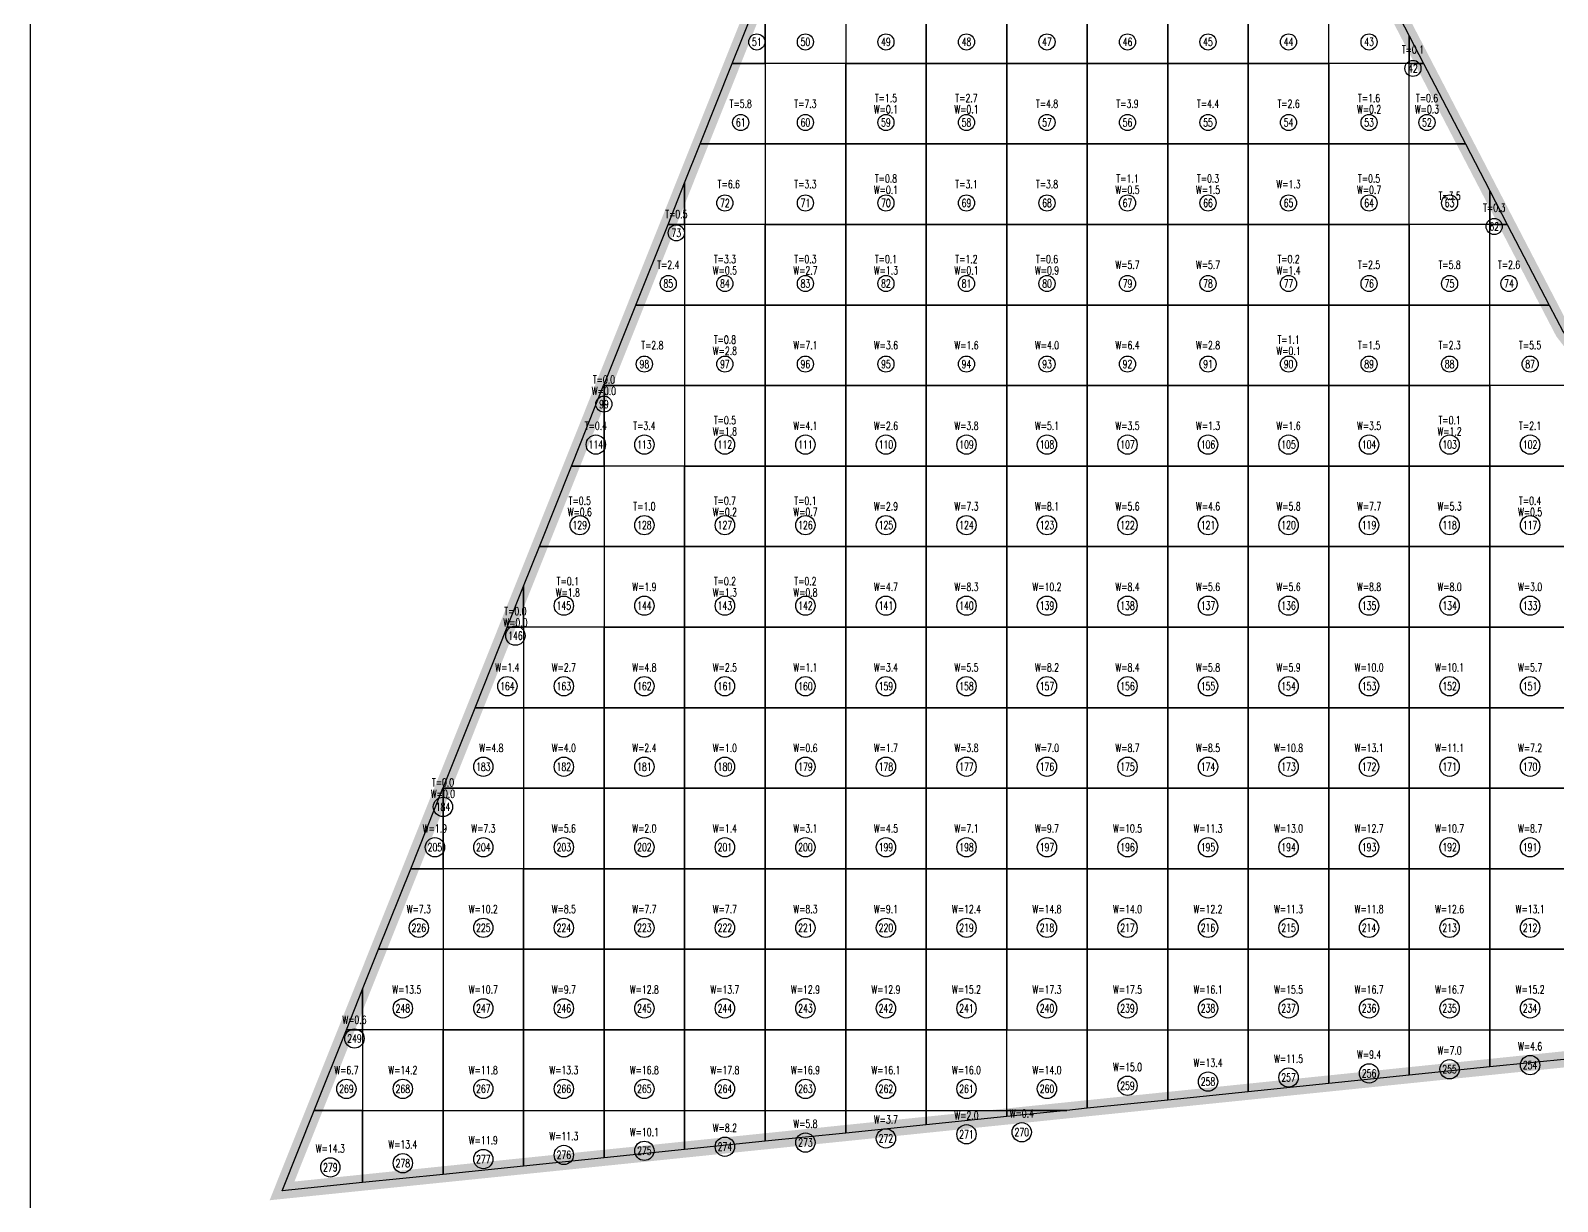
# Model space of a CAD drawing. Extents: x 4283 to 40403, y 1134 to 1764.
# Drawn here: x 11642 to 11728.2, y 1574.2 to 1640.2 of the extents above; entities that cross this region are included whole.
import ezdxf
from ezdxf.enums import TextEntityAlignment as Align

# ---------------------------------------------------------------- set-up
doc = ezdxf.new("R2010")
doc.units = 0
for name, color, linetype in [('tdz_13-1方格网', 2, 'Continuous'), ('tdz_13-1方格网计算', 7, 'Continuous'), ('tdz_土方计算图', 7, 'Continuous'), ('tdz_格田', 6, 'Continuous')]:
    doc.layers.add(name, color=color, linetype=linetype)
doc.styles.add('GLandNum', font='txt_____.ttf', dxfattribs={"width": 0.7, "height": 0.5})

msp = doc.modelspace()

# ---------------------------------------------------------------- linework, layer by layer
at = {"layer": 'tdz_13-1方格网', "linetype": 'Continuous'}
for points in [[(11683.422, 1642.938, 3092.707), (11683.459, 1642.938, 3092.706), (11683.459, 1638.393, 3092.965), (11681.606, 1638.393, 3093.001)], [(11683.459, 1638.393, 3092.965), (11683.459, 1642.938, 3092.706), (11688.005, 1642.938, 3092.725), (11688.005, 1638.393, 3093.01)], [(11688.005, 1642.938, 3092.725), (11688.005, 1638.393, 3093.01), (11692.55, 1638.393, 3093.072), (11692.55, 1642.938, 3092.7)], [(11692.55, 1642.938, 3092.7), (11692.55, 1638.393, 3093.072), (11697.096, 1638.393, 3092.75), (11697.096, 1642.938, 3092.642)], [(11697.096, 1642.938, 3092.642), (11697.096, 1638.393, 3092.75), (11701.641, 1638.393, 3092.625), (11701.641, 1642.938, 3092.485)], [(11701.641, 1642.938, 3092.485), (11701.641, 1638.393, 3092.625), (11706.186, 1638.393, 3092.26), (11706.186, 1642.938, 3092.073)], [(11706.186, 1642.938, 3092.073), (11706.186, 1638.393, 3092.26), (11710.732, 1638.393, 3092.075), (11710.732, 1642.938, 3091.683)], [(11710.732, 1642.938, 3091.683), (11710.732, 1638.393, 3092.075), (11715.277, 1638.393, 3091.946), (11715.277, 1642.938, 3091.819)], [(11719.823, 1639.951, 3091.827), (11719.823, 1638.393, 3091.826), (11715.277, 1638.393, 3091.946), (11715.277, 1642.938, 3091.819), (11718.272, 1642.938, 3091.826)], [(11720.632, 1638.393, 3091.828), (11719.823, 1638.393, 3091.826), (11719.823, 1639.951, 3091.827)], [(11681.606, 1638.393, 3093.001), (11683.459, 1638.393, 3092.965), (11683.459, 1633.847, 3093.223), (11679.79, 1633.847, 3093.295)], [(11683.459, 1638.393, 3092.965), (11683.459, 1633.847, 3093.223), (11688.005, 1633.847, 3093.301), (11688.005, 1638.393, 3093.01)], [(11688.005, 1638.393, 3093.01), (11688.005, 1633.847, 3093.301), (11692.55, 1633.847, 3093.248), (11692.55, 1638.393, 3093.072)], [(11692.55, 1638.393, 3093.072), (11692.55, 1633.847, 3093.248), (11697.096, 1633.847, 3092.655), (11697.096, 1638.393, 3092.75)], [(11697.096, 1638.393, 3092.75), (11697.096, 1633.847, 3092.655), (11701.641, 1633.847, 3092.665), (11701.641, 1638.393, 3092.625)], [(11701.641, 1638.393, 3092.625), (11701.641, 1633.847, 3092.665), (11706.186, 1633.847, 3092.55), (11706.186, 1638.393, 3092.26)], [(11706.186, 1638.393, 3092.26), (11706.186, 1633.847, 3092.55), (11710.732, 1633.847, 3092.425), (11710.732, 1638.393, 3092.075)], [(11710.732, 1638.393, 3092.075), (11710.732, 1633.847, 3092.425), (11715.277, 1633.847, 3092.311), (11715.277, 1638.393, 3091.946)], [(11715.277, 1638.393, 3091.946), (11715.277, 1633.847, 3092.311), (11719.823, 1633.847, 3092.21), (11719.823, 1638.393, 3091.826)], [(11719.823, 1638.393, 3091.826), (11720.632, 1638.393, 3091.828), (11722.993, 1633.847, 3091.829), (11719.823, 1633.847, 3092.21)], [(11679.79, 1633.847, 3093.295), (11683.459, 1633.847, 3093.223), (11683.459, 1629.302, 3093.505), (11678.914, 1629.302, 3093.569), (11678.914, 1631.653, 3093.436)], [(11683.459, 1633.847, 3093.223), (11683.459, 1629.302, 3093.505), (11688.005, 1629.302, 3093.564), (11688.005, 1633.847, 3093.301)], [(11688.005, 1633.847, 3093.301), (11688.005, 1629.302, 3093.564), (11692.55, 1629.302, 3093.297), (11692.55, 1633.847, 3093.248)], [(11692.55, 1633.847, 3093.248), (11692.55, 1629.302, 3093.297), (11697.096, 1629.302, 3093.001), (11697.096, 1633.847, 3092.655)], [(11697.096, 1633.847, 3092.655), (11697.096, 1629.302, 3093.001), (11701.641, 1629.302, 3093.027), (11701.641, 1633.847, 3092.665)], [(11701.641, 1633.847, 3092.665), (11701.641, 1629.302, 3093.027), (11706.186, 1629.302, 3092.957), (11706.186, 1633.847, 3092.55)], [(11706.186, 1633.847, 3092.55), (11706.186, 1629.302, 3092.957), (11710.732, 1629.302, 3092.795), (11710.732, 1633.847, 3092.425)], [(11710.732, 1633.847, 3092.425), (11710.732, 1629.302, 3092.795), (11715.277, 1629.302, 3092.505), (11715.277, 1633.847, 3092.311)], [(11715.277, 1633.847, 3092.311), (11715.277, 1629.302, 3092.505), (11719.823, 1629.302, 3092.044), (11719.823, 1633.847, 3092.21)], [(11724.368, 1631.198, 3091.83), (11724.368, 1629.302, 3091.828), (11719.823, 1629.302, 3092.044), (11719.823, 1633.847, 3092.21), (11722.993, 1633.847, 3091.829)], [(11678.914, 1631.653, 3093.436), (11678.914, 1629.302, 3093.569), (11677.975, 1629.302, 3093.588)], [(11725.353, 1629.302, 3091.83), (11724.368, 1629.302, 3091.828), (11724.368, 1631.198, 3091.83)], [(11677.975, 1629.302, 3093.588), (11678.914, 1629.302, 3093.569), (11678.914, 1624.756, 3093.827), (11676.159, 1624.756, 3093.882)], [(11678.914, 1629.302, 3093.569), (11678.914, 1624.756, 3093.827), (11683.459, 1624.756, 3094.183), (11683.459, 1629.302, 3093.505)], [(11683.459, 1629.302, 3093.505), (11683.459, 1624.756, 3094.183), (11688.005, 1624.756, 3093.917), (11688.005, 1629.302, 3093.564)], [(11688.005, 1629.302, 3093.564), (11688.005, 1624.756, 3093.917), (11692.55, 1624.756, 3093.53), (11692.55, 1629.302, 3093.297)], [(11692.55, 1629.302, 3093.297), (11692.55, 1624.756, 3093.53), (11697.096, 1624.756, 3093.327), (11697.096, 1629.302, 3093.001)], [(11697.096, 1629.302, 3093.001), (11697.096, 1624.756, 3093.327), (11701.641, 1624.756, 3093.357), (11701.641, 1629.302, 3093.027)], [(11701.641, 1629.302, 3093.027), (11701.641, 1624.756, 3093.357), (11706.186, 1624.756, 3093.379), (11706.186, 1629.302, 3092.957)], [(11706.186, 1629.302, 3092.957), (11706.186, 1624.756, 3093.379), (11710.732, 1624.756, 3092.865), (11710.732, 1629.302, 3092.795)], [(11710.732, 1629.302, 3092.795), (11710.732, 1624.756, 3092.865), (11715.277, 1624.756, 3092.485), (11715.277, 1629.302, 3092.505)], [(11715.277, 1629.302, 3092.505), (11715.277, 1624.756, 3092.485), (11719.823, 1624.756, 3092.277), (11719.823, 1629.302, 3092.044)], [(11719.823, 1629.302, 3092.044), (11719.823, 1624.756, 3092.277), (11724.368, 1624.756, 3091.999), (11724.368, 1629.302, 3091.828)], [(11724.368, 1629.302, 3091.828), (11725.353, 1629.302, 3091.83), (11727.713, 1624.756, 3091.832), (11724.368, 1624.756, 3091.999)], [(11676.159, 1624.756, 3093.882), (11678.914, 1624.756, 3093.827), (11678.914, 1620.211, 3094.085), (11674.368, 1620.211, 3094.175), (11674.368, 1620.273, 3094.172)], [(11678.914, 1624.756, 3093.827), (11678.914, 1620.211, 3094.085), (11683.459, 1620.211, 3094.306), (11683.459, 1624.756, 3094.183)], [(11683.459, 1624.756, 3094.183), (11683.459, 1620.211, 3094.306), (11688.005, 1620.211, 3094.015), (11688.005, 1624.756, 3093.917)], [(11688.005, 1624.756, 3093.917), (11688.005, 1620.211, 3094.015), (11692.55, 1620.211, 3093.725), (11692.55, 1624.756, 3093.53)], [(11692.55, 1624.756, 3093.53), (11692.55, 1620.211, 3093.725), (11697.096, 1620.211, 3093.593), (11697.096, 1624.756, 3093.327)], [(11697.096, 1624.756, 3093.327), (11697.096, 1620.211, 3093.593), (11701.641, 1620.211, 3093.53), (11701.641, 1624.756, 3093.357)], [(11701.641, 1624.756, 3093.357), (11701.641, 1620.211, 3093.53), (11706.186, 1620.211, 3093.157), (11706.186, 1624.756, 3093.379)], [(11706.186, 1624.756, 3093.379), (11706.186, 1620.211, 3093.157), (11710.732, 1620.211, 3092.883), (11710.732, 1624.756, 3092.865)], [(11710.732, 1624.756, 3092.865), (11710.732, 1620.211, 3092.883), (11715.277, 1620.211, 3092.755), (11715.277, 1624.756, 3092.485)], [(11715.277, 1624.756, 3092.485), (11715.277, 1620.211, 3092.755), (11719.823, 1620.211, 3092.599), (11719.823, 1624.756, 3092.277)], [(11719.823, 1624.756, 3092.277), (11719.823, 1620.211, 3092.599), (11724.368, 1620.211, 3092.326), (11724.368, 1624.756, 3091.999)], [(11728.914, 1622.702, 3091.846), (11728.914, 1620.211, 3091.989), (11724.368, 1620.211, 3092.326), (11724.368, 1624.756, 3091.999), (11727.713, 1624.756, 3091.832), (11728.504, 1623.235, 3091.832)], [(11674.343, 1620.211, 3094.175), (11674.368, 1620.211, 3094.175), (11674.368, 1615.665, 3094.432), (11672.528, 1615.665, 3094.469)], [(11674.368, 1620.273, 3094.172), (11674.368, 1620.211, 3094.175), (11674.343, 1620.211, 3094.175)], [(11674.368, 1615.665, 3094.432), (11674.368, 1620.211, 3094.175), (11678.914, 1620.211, 3094.085), (11678.914, 1615.665, 3094.254)], [(11678.914, 1620.211, 3094.085), (11678.914, 1615.665, 3094.254), (11683.459, 1615.665, 3094.278), (11683.459, 1620.211, 3094.306)], [(11683.459, 1620.211, 3094.306), (11683.459, 1615.665, 3094.278), (11688.005, 1615.665, 3093.987), (11688.005, 1620.211, 3094.015)], [(11688.005, 1620.211, 3094.015), (11688.005, 1615.665, 3093.987), (11692.55, 1615.665, 3093.922), (11692.55, 1620.211, 3093.725)], [(11692.55, 1620.211, 3093.725), (11692.55, 1615.665, 3093.922), (11697.096, 1615.665, 3093.87), (11697.096, 1620.211, 3093.593)], [(11697.096, 1620.211, 3093.593), (11697.096, 1615.665, 3093.87), (11701.641, 1615.665, 3093.574), (11701.641, 1620.211, 3093.53)], [(11701.641, 1620.211, 3093.53), (11701.641, 1615.665, 3093.574), (11706.186, 1615.665, 3093.358), (11706.186, 1620.211, 3093.157)], [(11706.186, 1620.211, 3093.157), (11706.186, 1615.665, 3093.358), (11710.732, 1615.665, 3093.198), (11710.732, 1620.211, 3092.883)], [(11710.732, 1620.211, 3092.883), (11710.732, 1615.665, 3093.198), (11715.277, 1615.665, 3093.105), (11715.277, 1620.211, 3092.755)], [(11715.277, 1620.211, 3092.755), (11715.277, 1615.665, 3093.105), (11719.823, 1615.665, 3092.985), (11719.823, 1620.211, 3092.599)], [(11719.823, 1620.211, 3092.599), (11719.823, 1615.665, 3092.985), (11724.368, 1615.665, 3092.548), (11724.368, 1620.211, 3092.326)], [(11724.368, 1620.211, 3092.326), (11724.368, 1615.665, 3092.548), (11728.914, 1615.665, 3092.253), (11728.914, 1620.211, 3091.989)], [(11672.528, 1615.665, 3094.469), (11674.368, 1615.665, 3094.432), (11674.368, 1611.12, 3094.691), (11670.712, 1611.12, 3094.763)], [(11674.368, 1615.665, 3094.432), (11674.368, 1611.12, 3094.691), (11678.914, 1611.12, 3094.494), (11678.914, 1615.665, 3094.254)], [(11678.914, 1615.665, 3094.254), (11678.914, 1611.12, 3094.494), (11683.459, 1611.12, 3094.257), (11683.459, 1615.665, 3094.278)], [(11683.459, 1615.665, 3094.278), (11683.459, 1611.12, 3094.257), (11688.005, 1611.12, 3094.168), (11688.005, 1615.665, 3093.987)], [(11688.005, 1615.665, 3093.987), (11688.005, 1611.12, 3094.168), (11692.55, 1611.12, 3094.23), (11692.55, 1615.665, 3093.922)], [(11692.55, 1615.665, 3093.922), (11692.55, 1611.12, 3094.23), (11697.096, 1611.12, 3094.195), (11697.096, 1615.665, 3093.87)], [(11697.096, 1615.665, 3093.87), (11697.096, 1611.12, 3094.195), (11701.641, 1611.12, 3093.978), (11701.641, 1615.665, 3093.574)], [(11701.641, 1615.665, 3093.574), (11701.641, 1611.12, 3093.978), (11706.186, 1611.12, 3093.623), (11706.186, 1615.665, 3093.358)], [(11706.186, 1615.665, 3093.358), (11706.186, 1611.12, 3093.623), (11710.732, 1611.12, 3093.485), (11710.732, 1615.665, 3093.198)], [(11710.732, 1615.665, 3093.198), (11710.732, 1611.12, 3093.485), (11715.277, 1611.12, 3093.327), (11715.277, 1615.665, 3093.105)], [(11715.277, 1615.665, 3093.105), (11715.277, 1611.12, 3093.327), (11719.823, 1611.12, 3093.245), (11719.823, 1615.665, 3092.985)], [(11719.823, 1615.665, 3092.985), (11719.823, 1611.12, 3093.245), (11724.368, 1611.12, 3092.817), (11724.368, 1615.665, 3092.548)], [(11724.368, 1615.665, 3092.548), (11724.368, 1611.12, 3092.817), (11728.914, 1611.12, 3092.517), (11728.914, 1615.665, 3092.253)], [(11670.712, 1611.12, 3094.763), (11674.368, 1611.12, 3094.691), (11674.368, 1606.575, 3094.877), (11669.823, 1606.575, 3095.038), (11669.823, 1608.894, 3094.907)], [(11674.368, 1611.12, 3094.691), (11674.368, 1606.575, 3094.877), (11678.914, 1606.575, 3094.934), (11678.914, 1611.12, 3094.494)], [(11678.914, 1611.12, 3094.494), (11678.914, 1606.575, 3094.934), (11683.459, 1606.575, 3094.465), (11683.459, 1611.12, 3094.257)], [(11683.459, 1611.12, 3094.257), (11683.459, 1606.575, 3094.465), (11688.005, 1606.575, 3094.44), (11688.005, 1611.12, 3094.168)], [(11688.005, 1611.12, 3094.168), (11688.005, 1606.575, 3094.44), (11692.55, 1606.575, 3094.33), (11692.55, 1611.12, 3094.23)], [(11692.55, 1611.12, 3094.23), (11692.55, 1606.575, 3094.33), (11697.096, 1606.575, 3094.225), (11697.096, 1611.12, 3094.195)], [(11697.096, 1611.12, 3094.195), (11697.096, 1606.575, 3094.225), (11701.641, 1606.575, 3094.135), (11701.641, 1611.12, 3093.978)], [(11701.641, 1611.12, 3093.978), (11701.641, 1606.575, 3094.135), (11706.186, 1606.575, 3093.811), (11706.186, 1611.12, 3093.623)], [(11706.186, 1611.12, 3093.623), (11706.186, 1606.575, 3093.811), (11710.732, 1606.575, 3093.486), (11710.732, 1611.12, 3093.485)], [(11710.732, 1611.12, 3093.485), (11710.732, 1606.575, 3093.486), (11715.277, 1606.575, 3093.389), (11715.277, 1611.12, 3093.327)], [(11715.277, 1611.12, 3093.327), (11715.277, 1606.575, 3093.389), (11719.823, 1606.575, 3093.472), (11719.823, 1611.12, 3093.245)], [(11719.823, 1611.12, 3093.245), (11719.823, 1606.575, 3093.472), (11724.368, 1606.575, 3093.057), (11724.368, 1611.12, 3092.817)], [(11724.368, 1611.12, 3092.817), (11724.368, 1606.575, 3093.057), (11728.914, 1606.575, 3092.751), (11728.914, 1611.12, 3092.517)], [(11669.823, 1608.894, 3094.907), (11669.823, 1606.575, 3095.038), (11668.896, 1606.575, 3095.056)], [(11668.896, 1606.575, 3095.056), (11669.823, 1606.575, 3095.038), (11669.823, 1602.029, 3095.284), (11667.081, 1602.029, 3095.35)], [(11669.823, 1606.575, 3095.038), (11669.823, 1602.029, 3095.284), (11674.368, 1602.029, 3095.193), (11674.368, 1606.575, 3094.877)], [(11674.368, 1606.575, 3094.877), (11674.368, 1602.029, 3095.193), (11678.914, 1602.029, 3094.959), (11678.914, 1606.575, 3094.934)], [(11678.914, 1606.575, 3094.934), (11678.914, 1602.029, 3094.959), (11683.459, 1602.029, 3094.643), (11683.459, 1606.575, 3094.465)], [(11683.459, 1606.575, 3094.465), (11683.459, 1602.029, 3094.643), (11688.005, 1602.029, 3094.474), (11688.005, 1606.575, 3094.44)], [(11688.005, 1606.575, 3094.44), (11688.005, 1602.029, 3094.474), (11692.55, 1602.029, 3094.355), (11692.55, 1606.575, 3094.33)], [(11692.55, 1606.575, 3094.33), (11692.55, 1602.029, 3094.355), (11697.096, 1602.029, 3094.264), (11697.096, 1606.575, 3094.225)], [(11697.096, 1606.575, 3094.225), (11697.096, 1602.029, 3094.264), (11701.641, 1602.029, 3094.215), (11701.641, 1606.575, 3094.135)], [(11701.641, 1606.575, 3094.135), (11701.641, 1602.029, 3094.215), (11706.186, 1602.029, 3093.993), (11706.186, 1606.575, 3093.811)], [(11706.186, 1606.575, 3093.811), (11706.186, 1602.029, 3093.993), (11710.732, 1602.029, 3093.753), (11710.732, 1606.575, 3093.486)], [(11710.732, 1606.575, 3093.486), (11710.732, 1602.029, 3093.753), (11715.277, 1602.029, 3093.713), (11715.277, 1606.575, 3093.389)], [(11715.277, 1606.575, 3093.389), (11715.277, 1602.029, 3093.713), (11719.823, 1602.029, 3093.644), (11719.823, 1606.575, 3093.472)], [(11719.823, 1606.575, 3093.472), (11719.823, 1602.029, 3093.644), (11724.368, 1602.029, 3093.327), (11724.368, 1606.575, 3093.057)], [(11724.368, 1606.575, 3093.057), (11724.368, 1602.029, 3093.327), (11728.914, 1602.029, 3093.009), (11728.914, 1606.575, 3092.751)], [(11667.081, 1602.029, 3095.35), (11669.823, 1602.029, 3095.284), (11669.823, 1597.484, 3095.51), (11665.277, 1597.484, 3095.699), (11665.277, 1597.515, 3095.697)], [(11669.823, 1602.029, 3095.284), (11669.823, 1597.484, 3095.51), (11674.368, 1597.484, 3095.205), (11674.368, 1602.029, 3095.193)], [(11674.368, 1602.029, 3095.193), (11674.368, 1597.484, 3095.205), (11678.914, 1597.484, 3094.95), (11678.914, 1602.029, 3094.959)], [(11678.914, 1602.029, 3094.959), (11678.914, 1597.484, 3094.95), (11683.459, 1597.484, 3094.78), (11683.459, 1602.029, 3094.643)], [(11683.459, 1602.029, 3094.643), (11683.459, 1597.484, 3094.78), (11688.005, 1597.484, 3094.625), (11688.005, 1602.029, 3094.474)], [(11688.005, 1602.029, 3094.474), (11688.005, 1597.484, 3094.625), (11692.55, 1597.484, 3094.504), (11692.55, 1602.029, 3094.355)], [(11692.55, 1602.029, 3094.355), (11692.55, 1597.484, 3094.504), (11697.096, 1597.484, 3094.415), (11697.096, 1602.029, 3094.264)], [(11697.096, 1602.029, 3094.264), (11697.096, 1597.484, 3094.415), (11701.641, 1597.484, 3094.388), (11701.641, 1602.029, 3094.215)], [(11701.641, 1602.029, 3094.215), (11701.641, 1597.484, 3094.388), (11706.186, 1597.484, 3094.209), (11706.186, 1602.029, 3093.993)], [(11706.186, 1602.029, 3093.993), (11706.186, 1597.484, 3094.209), (11710.732, 1597.484, 3094.102), (11710.732, 1602.029, 3093.753)], [(11710.732, 1602.029, 3093.753), (11710.732, 1597.484, 3094.102), (11715.277, 1597.484, 3094.094), (11715.277, 1602.029, 3093.713)], [(11715.277, 1602.029, 3093.713), (11715.277, 1597.484, 3094.094), (11719.823, 1597.484, 3093.821), (11719.823, 1602.029, 3093.644)], [(11719.823, 1602.029, 3093.644), (11719.823, 1597.484, 3093.821), (11724.368, 1597.484, 3093.467), (11724.368, 1602.029, 3093.327)], [(11724.368, 1602.029, 3093.327), (11724.368, 1597.484, 3093.467), (11728.914, 1597.484, 3093.161), (11728.914, 1602.029, 3093.009)], [(11665.265, 1597.484, 3095.7), (11665.277, 1597.484, 3095.699), (11665.277, 1592.938, 3095.999), (11663.449, 1592.938, 3095.995)], [(11665.277, 1597.515, 3095.697), (11665.277, 1597.484, 3095.699), (11665.265, 1597.484, 3095.7)], [(11665.277, 1592.938, 3095.999), (11665.277, 1597.484, 3095.699), (11669.823, 1597.484, 3095.51), (11669.823, 1592.938, 3095.785)], [(11669.823, 1597.484, 3095.51), (11669.823, 1592.938, 3095.785), (11674.368, 1592.938, 3095.518), (11674.368, 1597.484, 3095.205)], [(11674.368, 1597.484, 3095.205), (11674.368, 1592.938, 3095.518), (11678.914, 1592.938, 3095.181), (11678.914, 1597.484, 3094.95)], [(11678.914, 1597.484, 3094.95), (11678.914, 1592.938, 3095.181), (11683.459, 1592.938, 3095.111), (11683.459, 1597.484, 3094.78)], [(11683.459, 1597.484, 3094.78), (11683.459, 1592.938, 3095.111), (11688.005, 1592.938, 3094.975), (11688.005, 1597.484, 3094.625)], [(11688.005, 1597.484, 3094.625), (11688.005, 1592.938, 3094.975), (11692.55, 1592.938, 3094.866), (11692.55, 1597.484, 3094.504)], [(11692.55, 1597.484, 3094.504), (11692.55, 1592.938, 3094.866), (11697.096, 1592.938, 3094.844), (11697.096, 1597.484, 3094.415)], [(11697.096, 1597.484, 3094.415), (11697.096, 1592.938, 3094.844), (11701.641, 1592.938, 3094.64), (11701.641, 1597.484, 3094.388)], [(11701.641, 1597.484, 3094.388), (11701.641, 1592.938, 3094.64), (11706.186, 1592.938, 3094.442), (11706.186, 1597.484, 3094.209)], [(11706.186, 1597.484, 3094.209), (11706.186, 1592.938, 3094.442), (11710.732, 1592.938, 3094.306), (11710.732, 1597.484, 3094.102)], [(11710.732, 1597.484, 3094.102), (11710.732, 1592.938, 3094.306), (11715.277, 1592.938, 3094.082), (11715.277, 1597.484, 3094.094)], [(11715.277, 1597.484, 3094.094), (11715.277, 1592.938, 3094.082), (11719.823, 1592.938, 3093.819), (11719.823, 1597.484, 3093.821)], [(11719.823, 1597.484, 3093.821), (11719.823, 1592.938, 3093.819), (11724.368, 1592.938, 3093.696), (11724.368, 1597.484, 3093.467)], [(11724.368, 1597.484, 3093.467), (11724.368, 1592.938, 3093.696), (11728.914, 1592.938, 3093.475), (11728.914, 1597.484, 3093.161)], [(11663.449, 1592.938, 3095.995), (11665.277, 1592.938, 3095.999), (11665.277, 1588.393, 3096.301), (11661.633, 1588.393, 3096.315)], [(11665.277, 1592.938, 3095.999), (11665.277, 1588.393, 3096.301), (11669.823, 1588.393, 3095.941), (11669.823, 1592.938, 3095.785)], [(11669.823, 1592.938, 3095.785), (11669.823, 1588.393, 3095.941), (11674.368, 1588.393, 3095.806), (11674.368, 1592.938, 3095.518)], [(11674.368, 1592.938, 3095.518), (11674.368, 1588.393, 3095.806), (11678.914, 1588.393, 3095.713), (11678.914, 1592.938, 3095.181)], [(11678.914, 1592.938, 3095.181), (11678.914, 1588.393, 3095.713), (11683.459, 1588.393, 3095.491), (11683.459, 1592.938, 3095.111)], [(11683.459, 1592.938, 3095.111), (11683.459, 1588.393, 3095.491), (11688.005, 1588.393, 3095.284), (11688.005, 1592.938, 3094.975)], [(11688.005, 1592.938, 3094.975), (11688.005, 1588.393, 3095.284), (11692.55, 1588.393, 3095.125), (11692.55, 1592.938, 3094.866)], [(11692.55, 1592.938, 3094.866), (11692.55, 1588.393, 3095.125), (11697.096, 1588.393, 3095.166), (11697.096, 1592.938, 3094.844)], [(11697.096, 1592.938, 3094.844), (11697.096, 1588.393, 3095.166), (11701.641, 1588.393, 3094.975), (11701.641, 1592.938, 3094.64)], [(11701.641, 1592.938, 3094.64), (11701.641, 1588.393, 3094.975), (11706.186, 1588.393, 3094.73), (11706.186, 1592.938, 3094.442)], [(11706.186, 1592.938, 3094.442), (11706.186, 1588.393, 3094.73), (11710.732, 1588.393, 3094.325), (11710.732, 1592.938, 3094.306)], [(11710.732, 1592.938, 3094.306), (11710.732, 1588.393, 3094.325), (11715.277, 1588.393, 3094.237), (11715.277, 1592.938, 3094.082)], [(11715.277, 1592.938, 3094.082), (11715.277, 1588.393, 3094.237), (11719.823, 1588.393, 3094.166), (11719.823, 1592.938, 3093.819)], [(11719.823, 1592.938, 3093.819), (11719.823, 1588.393, 3094.166), (11724.368, 1588.393, 3094.013), (11724.368, 1592.938, 3093.696)], [(11724.368, 1592.938, 3093.696), (11724.368, 1588.393, 3094.013), (11728.914, 1588.393, 3093.86), (11728.914, 1592.938, 3093.475)], [(11661.633, 1588.393, 3096.315), (11665.277, 1588.393, 3096.301), (11665.277, 1583.847, 3096.435), (11660.732, 1583.847, 3096.65), (11660.732, 1586.136, 3096.473)], [(11665.277, 1588.393, 3096.301), (11665.277, 1583.847, 3096.435), (11669.823, 1583.847, 3096.026), (11669.823, 1588.393, 3095.941)], [(11669.823, 1588.393, 3095.941), (11669.823, 1583.847, 3096.026), (11674.368, 1583.847, 3096.069), (11674.368, 1588.393, 3095.806)], [(11674.368, 1588.393, 3095.806), (11674.368, 1583.847, 3096.069), (11678.914, 1583.847, 3095.985), (11678.914, 1588.393, 3095.713)], [(11678.914, 1588.393, 3095.713), (11678.914, 1583.847, 3095.985), (11683.459, 1583.847, 3095.78), (11683.459, 1588.393, 3095.491)], [(11683.459, 1588.393, 3095.491), (11683.459, 1583.847, 3095.78), (11688.005, 1583.847, 3095.581), (11688.005, 1588.393, 3095.284)], [(11688.005, 1588.393, 3095.284), (11688.005, 1583.847, 3095.581), (11692.55, 1583.847, 3095.426), (11692.55, 1588.393, 3095.125)], [(11692.55, 1588.393, 3095.125), (11692.55, 1583.847, 3095.426), (11697.096, 1583.847, 3095.298), (11697.096, 1588.393, 3095.166)], [(11697.096, 1588.393, 3095.166), (11697.096, 1583.847, 3095.298), (11701.641, 1583.847, 3095.166), (11701.641, 1588.393, 3094.975)], [(11701.641, 1588.393, 3094.975), (11701.641, 1583.847, 3095.166), (11706.186, 1583.847, 3095.033), (11706.186, 1588.393, 3094.73)], [(11706.186, 1588.393, 3094.73), (11706.186, 1583.847, 3095.033), (11710.732, 1583.847, 3094.896), (11710.732, 1588.393, 3094.325)], [(11710.732, 1588.393, 3094.325), (11710.732, 1583.847, 3094.896), (11715.277, 1583.847, 3094.71), (11715.277, 1588.393, 3094.237)], [(11715.277, 1588.393, 3094.237), (11715.277, 1583.847, 3094.71), (11719.823, 1583.847, 3094.506), (11719.823, 1588.393, 3094.166)], [(11719.823, 1588.393, 3094.166), (11719.823, 1583.847, 3094.506), (11724.368, 1583.847, 3094.205), (11724.368, 1588.393, 3094.013)], [(11724.368, 1588.393, 3094.013), (11724.368, 1583.847, 3094.205), (11728.914, 1583.847, 3093.88), (11728.914, 1588.393, 3093.86)], [(11660.732, 1586.136, 3096.473), (11660.732, 1583.847, 3096.65), (11659.818, 1583.847, 3096.634)], [(11659.818, 1583.847, 3096.634), (11660.732, 1583.847, 3096.65), (11660.732, 1579.302, 3096.912), (11658.002, 1579.302, 3096.954)], [(11660.732, 1583.847, 3096.65), (11660.732, 1579.302, 3096.912), (11665.277, 1579.302, 3096.552), (11665.277, 1583.847, 3096.435)], [(11665.277, 1583.847, 3096.435), (11665.277, 1579.302, 3096.552), (11669.823, 1579.302, 3096.462), (11669.823, 1583.847, 3096.026)], [(11669.823, 1583.847, 3096.026), (11669.823, 1579.302, 3096.462), (11674.368, 1579.302, 3096.415), (11674.368, 1583.847, 3096.069)], [(11674.368, 1583.847, 3096.069), (11674.368, 1579.302, 3096.415), (11678.914, 1579.302, 3096.294), (11678.914, 1583.847, 3095.985)], [(11678.914, 1583.847, 3095.985), (11678.914, 1579.302, 3096.294), (11683.459, 1579.302, 3096.118), (11683.459, 1583.847, 3095.78)], [(11683.459, 1583.847, 3095.78), (11683.459, 1579.302, 3096.118), (11688.005, 1579.302, 3095.849), (11688.005, 1583.847, 3095.581)], [(11688.005, 1583.847, 3095.581), (11688.005, 1579.302, 3095.849), (11692.55, 1579.302, 3095.623), (11692.55, 1583.847, 3095.426)], [(11692.55, 1583.847, 3095.426), (11692.55, 1579.302, 3095.623), (11697.096, 1579.302, 3095.395), (11697.096, 1583.847, 3095.298)], [(11700.492, 1579.302, 3095.226), (11697.096, 1579.302, 3095.395), (11697.096, 1583.847, 3095.298), (11701.641, 1583.847, 3095.166), (11701.641, 1579.42, 3095.168)], [(11701.641, 1579.42, 3095.168), (11701.641, 1583.847, 3095.166), (11706.186, 1583.847, 3095.033), (11706.186, 1579.886, 3094.939)], [(11706.186, 1579.886, 3094.939), (11706.186, 1583.847, 3095.033), (11710.732, 1583.847, 3094.896), (11710.732, 1580.352, 3094.71)], [(11710.732, 1580.352, 3094.71), (11710.732, 1583.847, 3094.896), (11715.277, 1583.847, 3094.71), (11715.277, 1580.819, 3094.482)], [(11715.277, 1580.819, 3094.482), (11715.277, 1583.847, 3094.71), (11719.823, 1583.847, 3094.506), (11719.823, 1581.285, 3094.253)], [(11719.823, 1581.285, 3094.253), (11719.823, 1583.847, 3094.506), (11724.368, 1583.847, 3094.205), (11724.368, 1581.751, 3094.024)], [(11724.368, 1581.751, 3094.024), (11724.368, 1583.847, 3094.205), (11728.914, 1583.847, 3093.88), (11728.914, 1582.218, 3093.795)], [(11658.002, 1579.302, 3096.954), (11660.732, 1579.302, 3096.912), (11660.732, 1575.223, 3097.09), (11656.186, 1574.756, 3097.273)], [(11660.732, 1575.223, 3097.09), (11660.732, 1579.302, 3096.912), (11665.277, 1579.302, 3096.552), (11665.277, 1575.689, 3096.906)], [(11665.277, 1575.689, 3096.906), (11665.277, 1579.302, 3096.552), (11669.823, 1579.302, 3096.462), (11669.823, 1576.155, 3096.724)], [(11669.823, 1576.155, 3096.724), (11669.823, 1579.302, 3096.462), (11674.368, 1579.302, 3096.415), (11674.368, 1576.622, 3096.524)], [(11674.368, 1576.622, 3096.524), (11674.368, 1579.302, 3096.415), (11678.914, 1579.302, 3096.294), (11678.914, 1577.088, 3096.313)], [(11678.914, 1577.088, 3096.313), (11678.914, 1579.302, 3096.294), (11683.459, 1579.302, 3096.118), (11683.459, 1577.554, 3096.084)], [(11683.459, 1577.554, 3096.084), (11683.459, 1579.302, 3096.118), (11688.005, 1579.302, 3095.849), (11688.005, 1578.021, 3095.855)], [(11688.005, 1578.021, 3095.855), (11688.005, 1579.302, 3095.849), (11692.55, 1579.302, 3095.623), (11692.55, 1578.487, 3095.625)], [(11692.55, 1578.487, 3095.625), (11692.55, 1579.302, 3095.623), (11697.096, 1579.302, 3095.395), (11697.096, 1578.953, 3095.397)], [(11697.096, 1579.302, 3095.395), (11700.492, 1579.302, 3095.226), (11697.096, 1578.953, 3095.397)]]:
    msp.add_polyline3d(points, close=True, dxfattribs=at)
at = {"layer": 'tdz_13-1方格网计算', "color": 7, "linetype": 'Continuous'}
for centre, radius in [((11682.987, 1639.605), 0.455), ((11685.732, 1639.605), 0.455), ((11690.277, 1639.605), 0.455), ((11694.823, 1639.605), 0.455), ((11699.368, 1639.605), 0.455), ((11703.914, 1639.605), 0.455), ((11708.459, 1639.605), 0.455), ((11713.005, 1639.605), 0.455), ((11717.55, 1639.605), 0.455), ((11720.025, 1638.111), 0.455), ((11682.079, 1635.059), 0.455), ((11685.732, 1635.059), 0.455), ((11690.277, 1635.059), 0.455), ((11694.823, 1635.059), 0.455), ((11699.368, 1635.059), 0.455), ((11703.914, 1635.059), 0.455), ((11708.459, 1635.059), 0.455), ((11713.005, 1635.059), 0.455), ((11717.55, 1635.059), 0.455), ((11720.818, 1635.059), 0.455), ((11681.186, 1630.514), 0.455), ((11685.732, 1630.514), 0.455), ((11690.277, 1630.514), 0.455), ((11694.823, 1630.514), 0.455), ((11699.368, 1630.514), 0.455), ((11703.914, 1630.514), 0.455), ((11708.459, 1630.514), 0.455), ((11713.005, 1630.514), 0.455), ((11717.55, 1630.514), 0.455), ((11722.096, 1630.514), 0.455), ((11678.444, 1628.829), 0.455), ((11724.614, 1629.189), 0.455), ((11677.99, 1625.968), 0.455), ((11681.186, 1625.968), 0.455), ((11685.732, 1625.968), 0.455), ((11690.277, 1625.968), 0.455), ((11694.823, 1625.968), 0.455), ((11699.368, 1625.968), 0.455), ((11703.914, 1625.968), 0.455), ((11708.459, 1625.968), 0.455), ((11713.005, 1625.968), 0.455), ((11717.55, 1625.968), 0.455), ((11722.096, 1625.968), 0.455), ((11725.451, 1625.968), 0.455), ((11676.641, 1621.423), 0.455), ((11681.186, 1621.423), 0.455), ((11685.732, 1621.423), 0.455), ((11690.277, 1621.423), 0.455), ((11694.823, 1621.423), 0.455), ((11699.368, 1621.423), 0.455), ((11703.914, 1621.423), 0.455), ((11708.459, 1621.423), 0.455), ((11713.005, 1621.423), 0.455), ((11717.55, 1621.423), 0.455), ((11722.096, 1621.423), 0.455), ((11726.641, 1621.423), 0.455), ((11674.356, 1619.166), 0.455), ((11673.902, 1616.878), 0.545), ((11676.641, 1616.878), 0.545), ((11681.186, 1616.878), 0.545), ((11685.732, 1616.878), 0.545), ((11690.277, 1616.878), 0.545), ((11694.823, 1616.878), 0.545), ((11699.368, 1616.878), 0.545), ((11703.914, 1616.878), 0.545), ((11708.459, 1616.878), 0.545), ((11713.005, 1616.878), 0.545), ((11717.55, 1616.878), 0.545), ((11722.096, 1616.878), 0.545), ((11726.641, 1616.878), 0.545), ((11672.994, 1612.332), 0.545), ((11676.641, 1612.332), 0.545), ((11681.186, 1612.332), 0.545), ((11685.732, 1612.332), 0.545), ((11690.277, 1612.332), 0.545), ((11694.823, 1612.332), 0.545), ((11699.368, 1612.332), 0.545), ((11703.914, 1612.332), 0.545), ((11708.459, 1612.332), 0.545), ((11713.005, 1612.332), 0.545), ((11717.55, 1612.332), 0.545), ((11722.096, 1612.332), 0.545), ((11726.641, 1612.332), 0.545), ((11672.096, 1607.787), 0.545), ((11676.641, 1607.787), 0.545), ((11681.186, 1607.787), 0.545), ((11685.732, 1607.787), 0.545), ((11690.277, 1607.787), 0.545), ((11694.823, 1607.787), 0.545), ((11699.368, 1607.787), 0.545), ((11703.914, 1607.787), 0.545), ((11708.459, 1607.787), 0.545), ((11713.005, 1607.787), 0.545), ((11717.55, 1607.787), 0.545), ((11722.096, 1607.787), 0.545), ((11726.641, 1607.787), 0.545), ((11669.36, 1606.094), 0.545), ((11668.906, 1603.241), 0.545), ((11672.096, 1603.241), 0.545), ((11676.641, 1603.241), 0.545), ((11681.186, 1603.241), 0.545), ((11685.732, 1603.241), 0.545), ((11690.277, 1603.241), 0.545), ((11694.823, 1603.241), 0.545), ((11699.368, 1603.241), 0.545), ((11703.914, 1603.241), 0.545), ((11708.459, 1603.241), 0.545), ((11713.005, 1603.241), 0.545), ((11717.55, 1603.241), 0.545), ((11722.096, 1603.241), 0.545), ((11726.641, 1603.241), 0.545), ((11667.55, 1598.696), 0.545), ((11672.096, 1598.696), 0.545), ((11676.641, 1598.696), 0.545), ((11681.186, 1598.696), 0.545), ((11685.732, 1598.696), 0.545), ((11690.277, 1598.696), 0.545), ((11694.823, 1598.696), 0.545), ((11699.368, 1598.696), 0.545), ((11703.914, 1598.696), 0.545), ((11708.459, 1598.696), 0.545), ((11713.005, 1598.696), 0.545), ((11717.55, 1598.696), 0.545), ((11722.096, 1598.696), 0.545), ((11726.641, 1598.696), 0.545), ((11665.271, 1596.431), 0.545), ((11664.817, 1594.15), 0.545), ((11667.55, 1594.15), 0.545), ((11672.096, 1594.15), 0.545), ((11676.641, 1594.15), 0.545), ((11681.186, 1594.15), 0.545), ((11685.732, 1594.15), 0.545), ((11690.277, 1594.15), 0.545), ((11694.823, 1594.15), 0.545), ((11699.368, 1594.15), 0.545), ((11703.914, 1594.15), 0.545), ((11708.459, 1594.15), 0.545), ((11713.005, 1594.15), 0.545), ((11717.55, 1594.15), 0.545), ((11722.096, 1594.15), 0.545), ((11726.641, 1594.15), 0.545), ((11663.909, 1589.605), 0.545), ((11667.55, 1589.605), 0.545), ((11672.096, 1589.605), 0.545), ((11676.641, 1589.605), 0.545), ((11681.186, 1589.605), 0.545), ((11685.732, 1589.605), 0.545), ((11690.277, 1589.605), 0.545), ((11694.823, 1589.605), 0.545), ((11699.368, 1589.605), 0.545), ((11703.914, 1589.605), 0.545), ((11708.459, 1589.605), 0.545), ((11713.005, 1589.605), 0.545), ((11717.55, 1589.605), 0.545), ((11722.096, 1589.605), 0.545), ((11726.641, 1589.605), 0.545), ((11663.005, 1585.059), 0.545), ((11667.55, 1585.059), 0.545), ((11672.096, 1585.059), 0.545), ((11676.641, 1585.059), 0.545), ((11681.186, 1585.059), 0.545), ((11685.732, 1585.059), 0.545), ((11690.277, 1585.059), 0.545), ((11694.823, 1585.059), 0.545), ((11699.368, 1585.059), 0.545), ((11703.914, 1585.059), 0.545), ((11708.459, 1585.059), 0.545), ((11713.005, 1585.059), 0.545), ((11717.55, 1585.059), 0.545), ((11722.096, 1585.059), 0.545), ((11726.641, 1585.059), 0.545), ((11660.275, 1583.359), 0.545), ((11713.005, 1581.156), 0.545), ((11717.55, 1581.389), 0.545), ((11722.096, 1581.622), 0.545), ((11726.641, 1581.855), 0.545), ((11659.821, 1580.514), 0.545), ((11663.005, 1580.514), 0.545), ((11667.55, 1580.514), 0.545), ((11672.096, 1580.514), 0.545), ((11676.641, 1580.514), 0.545), ((11681.186, 1580.514), 0.545), ((11685.732, 1580.514), 0.545), ((11690.277, 1580.514), 0.545), ((11694.823, 1580.514), 0.545), ((11699.368, 1580.514), 0.545), ((11703.914, 1580.689), 0.545), ((11708.459, 1580.923), 0.545), ((11690.277, 1577.717), 0.545), ((11694.823, 1577.95), 0.545), ((11697.945, 1578.067), 0.545), ((11676.641, 1577.018), 0.545), ((11681.186, 1577.251), 0.545), ((11685.732, 1577.484), 0.545), ((11658.913, 1576.085), 0.545), ((11663.005, 1576.318), 0.545), ((11667.55, 1576.551), 0.545), ((11672.096, 1576.785), 0.545)]:
    msp.add_circle(centre, radius, dxfattribs=at)
at = {"layer": 'tdz_土方计算图', "linetype": 'Continuous'}
msp.add_lwpolyline([(11641.99, 1514.092), (11641.99, 1514.092), (11641.99, 1674.092), (11641.99, 1674.092)], dxfattribs=at)
at = {"layer": 'tdz_格田', "linetype": 'Continuous', "lineweight": 60, "const_width": 0.909}
msp.add_lwpolyline([(11689.895, 1659.144), (11656.186, 1574.756), (11757.794, 1585.181), (11728.504, 1623.235), (11702.438, 1673.429)], close=True, dxfattribs=at)

# ---------------------------------------------------------------- texts
at = {"layer": 'tdz_13-1方格网计算', "color": 7, "linetype": 'Continuous', "style": 'GLandNum', "width": 0.7}
for s, p in [('51', (11682.987, 1639.605)), ('50', (11685.732, 1639.605)), ('49', (11690.277, 1639.605)), ('48', (11694.823, 1639.605)), ('47', (11699.368, 1639.605)), ('46', (11703.914, 1639.605)), ('45', (11708.459, 1639.605)), ('44', (11713.005, 1639.605)), ('43', (11717.55, 1639.605)), ('42', (11720.025, 1638.111)), ('61', (11682.079, 1635.059)), ('60', (11685.732, 1635.059)), ('59', (11690.277, 1635.059)), ('58', (11694.823, 1635.059)), ('57', (11699.368, 1635.059)), ('56', (11703.914, 1635.059)), ('55', (11708.459, 1635.059)), ('54', (11713.005, 1635.059)), ('53', (11717.55, 1635.059)), ('52', (11720.818, 1635.059)), ('72', (11681.186, 1630.514)), ('71', (11685.732, 1630.514)), ('70', (11690.277, 1630.514)), ('69', (11694.823, 1630.514)), ('68', (11699.368, 1630.514)), ('67', (11703.914, 1630.514)), ('66', (11708.459, 1630.514)), ('65', (11713.005, 1630.514)), ('64', (11717.55, 1630.514)), ('63', (11722.096, 1630.514)), ('62', (11724.614, 1629.189)), ('73', (11678.444, 1628.829)), ('85', (11677.99, 1625.968)), ('84', (11681.186, 1625.968)), ('83', (11685.732, 1625.968)), ('82', (11690.277, 1625.968)), ('81', (11694.823, 1625.968)), ('80', (11699.368, 1625.968)), ('79', (11703.914, 1625.968)), ('78', (11708.459, 1625.968)), ('77', (11713.005, 1625.968)), ('76', (11717.55, 1625.968)), ('75', (11722.096, 1625.968)), ('74', (11725.451, 1625.968)), ('98', (11676.641, 1621.423)), ('97', (11681.186, 1621.423)), ('96', (11685.732, 1621.423)), ('95', (11690.277, 1621.423)), ('94', (11694.823, 1621.423)), ('93', (11699.368, 1621.423)), ('92', (11703.914, 1621.423)), ('91', (11708.459, 1621.423)), ('90', (11713.005, 1621.423)), ('89', (11717.55, 1621.423)), ('88', (11722.096, 1621.423)), ('87', (11726.641, 1621.423)), ('99', (11674.356, 1619.166)), ('114', (11673.902, 1616.878)), ('113', (11676.641, 1616.878)), ('112', (11681.186, 1616.878)), ('111', (11685.732, 1616.878)), ('110', (11690.277, 1616.878)), ('109', (11694.823, 1616.878)), ('108', (11699.368, 1616.878)), ('107', (11703.914, 1616.878)), ('106', (11708.459, 1616.878)), ('105', (11713.005, 1616.878)), ('104', (11717.55, 1616.878)), ('103', (11722.096, 1616.878)), ('102', (11726.641, 1616.878)), ('129', (11672.994, 1612.332)), ('128', (11676.641, 1612.332)), ('127', (11681.186, 1612.332)), ('126', (11685.732, 1612.332)), ('125', (11690.277, 1612.332)), ('124', (11694.823, 1612.332)), ('123', (11699.368, 1612.332)), ('122', (11703.914, 1612.332)), ('121', (11708.459, 1612.332)), ('120', (11713.005, 1612.332)), ('119', (11717.55, 1612.332)), ('118', (11722.096, 1612.332)), ('117', (11726.641, 1612.332)), ('145', (11672.096, 1607.787)), ('144', (11676.641, 1607.787)), ('143', (11681.186, 1607.787)), ('142', (11685.732, 1607.787)), ('141', (11690.277, 1607.787)), ('140', (11694.823, 1607.787)), ('139', (11699.368, 1607.787)), ('138', (11703.914, 1607.787)), ('137', (11708.459, 1607.787)), ('136', (11713.005, 1607.787)), ('135', (11717.55, 1607.787)), ('134', (11722.096, 1607.787)), ('133', (11726.641, 1607.787)), ('146', (11669.36, 1606.094)), ('164', (11668.906, 1603.241)), ('163', (11672.096, 1603.241)), ('162', (11676.641, 1603.241)), ('161', (11681.186, 1603.241)), ('160', (11685.732, 1603.241)), ('159', (11690.277, 1603.241)), ('158', (11694.823, 1603.241)), ('157', (11699.368, 1603.241)), ('156', (11703.914, 1603.241)), ('155', (11708.459, 1603.241)), ('154', (11713.005, 1603.241)), ('153', (11717.55, 1603.241)), ('152', (11722.096, 1603.241)), ('151', (11726.641, 1603.241)), ('183', (11667.55, 1598.696)), ('182', (11672.096, 1598.696)), ('181', (11676.641, 1598.696)), ('180', (11681.186, 1598.696)), ('179', (11685.732, 1598.696)), ('178', (11690.277, 1598.696)), ('177', (11694.823, 1598.696)), ('176', (11699.368, 1598.696)), ('175', (11703.914, 1598.696)), ('174', (11708.459, 1598.696)), ('173', (11713.005, 1598.696)), ('172', (11717.55, 1598.696)), ('171', (11722.096, 1598.696)), ('170', (11726.641, 1598.696)), ('184', (11665.271, 1596.431)), ('205', (11664.817, 1594.15)), ('204', (11667.55, 1594.15)), ('203', (11672.096, 1594.15)), ('202', (11676.641, 1594.15)), ('201', (11681.186, 1594.15)), ('200', (11685.732, 1594.15)), ('199', (11690.277, 1594.15)), ('198', (11694.823, 1594.15)), ('197', (11699.368, 1594.15)), ('196', (11703.914, 1594.15)), ('195', (11708.459, 1594.15)), ('194', (11713.005, 1594.15)), ('193', (11717.55, 1594.15)), ('192', (11722.096, 1594.15)), ('191', (11726.641, 1594.15)), ('226', (11663.909, 1589.605)), ('225', (11667.55, 1589.605)), ('224', (11672.096, 1589.605)), ('223', (11676.641, 1589.605)), ('222', (11681.186, 1589.605)), ('221', (11685.732, 1589.605)), ('220', (11690.277, 1589.605)), ('219', (11694.823, 1589.605)), ('218', (11699.368, 1589.605)), ('217', (11703.914, 1589.605)), ('216', (11708.459, 1589.605)), ('215', (11713.005, 1589.605)), ('214', (11717.55, 1589.605)), ('213', (11722.096, 1589.605)), ('212', (11726.641, 1589.605)), ('248', (11663.005, 1585.059)), ('247', (11667.55, 1585.059)), ('246', (11672.096, 1585.059)), ('245', (11676.641, 1585.059)), ('244', (11681.186, 1585.059)), ('243', (11685.732, 1585.059)), ('242', (11690.277, 1585.059)), ('241', (11694.823, 1585.059)), ('240', (11699.368, 1585.059)), ('239', (11703.914, 1585.059)), ('238', (11708.459, 1585.059)), ('237', (11713.005, 1585.059)), ('236', (11717.55, 1585.059)), ('235', (11722.096, 1585.059)), ('234', (11726.641, 1585.059)), ('249', (11660.275, 1583.359)), ('255', (11722.096, 1581.622)), ('254', (11726.641, 1581.855)), ('259', (11703.914, 1580.689)), ('258', (11708.459, 1580.923)), ('257', (11713.005, 1581.156)), ('256', (11717.55, 1581.389)), ('269', (11659.821, 1580.514)), ('268', (11663.005, 1580.514)), ('267', (11667.55, 1580.514)), ('266', (11672.096, 1580.514)), ('265', (11676.641, 1580.514)), ('264', (11681.186, 1580.514)), ('263', (11685.732, 1580.514)), ('262', (11690.277, 1580.514)), ('261', (11694.823, 1580.514)), ('260', (11699.368, 1580.514)), ('270', (11697.945, 1578.067)), ('274', (11681.186, 1577.251)), ('273', (11685.732, 1577.484)), ('272', (11690.277, 1577.717)), ('271', (11694.823, 1577.95)), ('278', (11663.005, 1576.318)), ('277', (11667.55, 1576.551)), ('276', (11672.096, 1576.785)), ('275', (11676.641, 1577.018)), ('279', (11658.913, 1576.085))]:
    msp.add_text(s, height=0.4545, dxfattribs=at).set_placement(p, align=Align.MIDDLE_CENTER)
at = {"layer": 'tdz_13-1方格网计算', "color": 2, "linetype": 'Continuous', "style": 'GLandNum', "width": 0.7}
for s, p in [('T=0.1', (11720.025, 1639.172)), ('T=5.8', (11682.079, 1636.12)), ('T=7.3', (11685.732, 1636.12)), ('T=1.5', (11690.277, 1636.438)), ('T=2.7', (11694.823, 1636.438)), ('T=4.8', (11699.368, 1636.12)), ('T=3.9', (11703.914, 1636.12)), ('T=4.4', (11708.459, 1636.12)), ('T=2.6', (11713.005, 1636.12)), ('T=1.6', (11717.55, 1636.438)), ('T=0.6', (11720.818, 1636.438)), ('T=6.6', (11681.406, 1631.575)), ('T=3.3', (11685.732, 1631.575)), ('T=0.8', (11690.277, 1631.893)), ('T=3.1', (11694.823, 1631.575)), ('T=3.8', (11699.368, 1631.575)), ('T=1.1', (11703.914, 1631.893)), ('T=0.3', (11708.459, 1631.893)), ('T=0.5', (11717.55, 1631.893)), ('T=3.5', (11722.096, 1630.912)), ('T=0.5', (11678.444, 1629.889)), ('T=0.3', (11724.614, 1630.25)), ('T=3.3', (11681.186, 1627.347)), ('T=0.3', (11685.732, 1627.347)), ('T=0.1', (11690.277, 1627.347)), ('T=1.2', (11694.823, 1627.347)), ('T=0.6', (11699.368, 1627.347)), ('T=0.2', (11713.005, 1627.347)), ('T=2.4', (11677.99, 1627.029)), ('T=2.5', (11717.55, 1627.029)), ('T=5.8', (11722.096, 1627.029)), ('T=2.6', (11725.451, 1627.029)), ('T=2.8', (11677.089, 1622.484)), ('T=0.8', (11681.186, 1622.802)), ('T=1.1', (11713.005, 1622.802)), ('T=1.5', (11717.55, 1622.484)), ('T=2.3', (11722.096, 1622.484)), ('T=5.5', (11726.641, 1622.484)), ('T=0.0', (11674.356, 1620.545)), ('T=0.4', (11673.902, 1617.938)), ('T=3.4', (11676.641, 1617.938)), ('T=0.5', (11681.186, 1618.256)), ('T=0.1', (11722.096, 1618.256)), ('T=2.1', (11726.641, 1617.938)), ('T=0.5', (11672.994, 1613.711)), ('T=1.0', (11676.641, 1613.393)), ('T=0.7', (11681.186, 1613.711)), ('T=0.1', (11685.732, 1613.711)), ('T=0.4', (11726.641, 1613.711)), ('T=0.1', (11672.318, 1609.165)), ('T=0.2', (11681.186, 1609.165)), ('T=0.2', (11685.732, 1609.165)), ('T=0.0', (11669.36, 1607.473)), ('T=0.0', (11665.271, 1597.81))]:
    msp.add_text(s, height=0.4545, dxfattribs=at).set_placement(p, align=Align.MIDDLE_CENTER)
at = {"layer": 'tdz_13-1方格网计算', "color": 173, "linetype": 'Continuous', "style": 'GLandNum', "width": 0.7}
for s, p in [('W=0.1', (11690.277, 1635.802)), ('W=0.1', (11694.823, 1635.802)), ('W=0.2', (11717.55, 1635.802)), ('W=0.3', (11720.818, 1635.802)), ('W=1.3', (11713.005, 1631.575)), ('W=0.1', (11690.277, 1631.256)), ('W=0.5', (11703.914, 1631.256)), ('W=1.5', (11708.459, 1631.256)), ('W=0.7', (11717.55, 1631.256)), ('W=0.5', (11681.186, 1626.711)), ('W=2.7', (11685.732, 1626.711)), ('W=1.3', (11690.277, 1626.711)), ('W=0.1', (11694.823, 1626.711)), ('W=0.9', (11699.368, 1626.711)), ('W=5.7', (11703.914, 1627.029)), ('W=5.7', (11708.459, 1627.029)), ('W=1.4', (11713.005, 1626.711)), ('W=2.8', (11681.186, 1622.165)), ('W=7.1', (11685.732, 1622.484)), ('W=3.6', (11690.277, 1622.484)), ('W=1.6', (11694.823, 1622.484)), ('W=4.0', (11699.368, 1622.484)), ('W=6.4', (11703.914, 1622.484)), ('W=2.8', (11708.459, 1622.484)), ('W=0.1', (11713.005, 1622.165)), ('W=0.0', (11674.356, 1619.908)), ('W=4.1', (11685.732, 1617.938)), ('W=2.6', (11690.277, 1617.938)), ('W=3.8', (11694.823, 1617.938)), ('W=5.1', (11699.368, 1617.938)), ('W=3.5', (11703.914, 1617.938)), ('W=1.3', (11708.459, 1617.938)), ('W=1.6', (11713.005, 1617.938)), ('W=3.5', (11717.55, 1617.938)), ('W=1.8', (11681.186, 1617.62)), ('W=1.2', (11722.096, 1617.62)), ('W=2.9', (11690.277, 1613.393)), ('W=7.3', (11694.823, 1613.393)), ('W=8.1', (11699.368, 1613.393)), ('W=5.6', (11703.914, 1613.393)), ('W=4.6', (11708.459, 1613.393)), ('W=5.8', (11713.005, 1613.393)), ('W=7.7', (11717.55, 1613.393)), ('W=5.3', (11722.096, 1613.393)), ('W=0.6', (11672.994, 1613.075)), ('W=0.2', (11681.186, 1613.075)), ('W=0.7', (11685.732, 1613.075)), ('W=0.5', (11726.641, 1613.075)), ('W=1.8', (11672.318, 1608.529)), ('W=1.9', (11676.641, 1608.847)), ('W=1.3', (11681.186, 1608.529)), ('W=0.8', (11685.732, 1608.529)), ('W=4.7', (11690.277, 1608.847)), ('W=8.3', (11694.823, 1608.847)), ('W=10.2', (11699.368, 1608.847)), ('W=8.4', (11703.914, 1608.847)), ('W=5.6', (11708.459, 1608.847)), ('W=5.6', (11713.005, 1608.847)), ('W=8.8', (11717.55, 1608.847)), ('W=8.0', (11722.096, 1608.847)), ('W=3.0', (11726.641, 1608.847)), ('W=0.0', (11669.36, 1606.836)), ('W=1.4', (11668.906, 1604.302)), ('W=2.7', (11672.096, 1604.302)), ('W=4.8', (11676.641, 1604.302)), ('W=2.5', (11681.186, 1604.302)), ('W=1.1', (11685.732, 1604.302)), ('W=3.4', (11690.277, 1604.302)), ('W=5.5', (11694.823, 1604.302)), ('W=8.2', (11699.368, 1604.302)), ('W=8.4', (11703.914, 1604.302)), ('W=5.8', (11708.459, 1604.302)), ('W=5.9', (11713.005, 1604.302)), ('W=10.0', (11717.55, 1604.302)), ('W=10.1', (11722.096, 1604.302)), ('W=5.7', (11726.641, 1604.302)), ('W=4.8', (11668.001, 1599.756)), ('W=4.0', (11672.096, 1599.756)), ('W=2.4', (11676.641, 1599.756)), ('W=1.0', (11681.186, 1599.756)), ('W=0.6', (11685.732, 1599.756)), ('W=1.7', (11690.277, 1599.756)), ('W=3.8', (11694.823, 1599.756)), ('W=7.0', (11699.368, 1599.756)), ('W=8.7', (11703.914, 1599.756)), ('W=8.5', (11708.459, 1599.756)), ('W=10.8', (11713.005, 1599.756)), ('W=13.1', (11717.55, 1599.756)), ('W=11.1', (11722.096, 1599.756)), ('W=7.2', (11726.641, 1599.756)), ('W=0.0', (11665.271, 1597.173)), ('W=1.9', (11664.817, 1595.211)), ('W=7.3', (11667.55, 1595.211)), ('W=5.6', (11672.096, 1595.211)), ('W=2.0', (11676.641, 1595.211)), ('W=1.4', (11681.186, 1595.211)), ('W=3.1', (11685.732, 1595.211)), ('W=4.5', (11690.277, 1595.211)), ('W=7.1', (11694.823, 1595.211)), ('W=9.7', (11699.368, 1595.211)), ('W=10.5', (11703.914, 1595.211)), ('W=11.3', (11708.459, 1595.211)), ('W=13.0', (11713.005, 1595.211)), ('W=12.7', (11717.55, 1595.211)), ('W=10.7', (11722.096, 1595.211)), ('W=8.7', (11726.641, 1595.211)), ('W=7.3', (11663.909, 1590.665)), ('W=10.2', (11667.55, 1590.665)), ('W=8.5', (11672.096, 1590.665)), ('W=7.7', (11676.641, 1590.665)), ('W=7.7', (11681.186, 1590.665)), ('W=8.3', (11685.732, 1590.665)), ('W=9.1', (11690.277, 1590.665)), ('W=12.4', (11694.823, 1590.665)), ('W=14.8', (11699.368, 1590.665)), ('W=14.0', (11703.914, 1590.665)), ('W=12.2', (11708.459, 1590.665)), ('W=11.3', (11713.005, 1590.665)), ('W=11.8', (11717.55, 1590.665)), ('W=12.6', (11722.096, 1590.665)), ('W=13.1', (11726.641, 1590.665)), ('W=13.5', (11663.23, 1586.12)), ('W=10.7', (11667.55, 1586.12)), ('W=9.7', (11672.096, 1586.12)), ('W=12.8', (11676.641, 1586.12)), ('W=13.7', (11681.186, 1586.12)), ('W=12.9', (11685.732, 1586.12)), ('W=12.9', (11690.277, 1586.12)), ('W=15.2', (11694.823, 1586.12)), ('W=17.3', (11699.368, 1586.12)), ('W=17.5', (11703.914, 1586.12)), ('W=16.1', (11708.459, 1586.12)), ('W=15.5', (11713.005, 1586.12)), ('W=16.7', (11717.55, 1586.12)), ('W=16.7', (11722.096, 1586.12)), ('W=15.2', (11726.641, 1586.12)), ('W=0.6', (11660.275, 1584.419)), ('W=9.4', (11717.55, 1582.45)), ('W=7.0', (11722.096, 1582.683)), ('W=4.6', (11726.641, 1582.916)), ('W=6.7', (11659.821, 1581.575)), ('W=14.2', (11663.005, 1581.575)), ('W=11.8', (11667.55, 1581.575)), ('W=13.3', (11672.096, 1581.575)), ('W=16.8', (11676.641, 1581.575)), ('W=17.8', (11681.186, 1581.575)), ('W=16.9', (11685.732, 1581.575)), ('W=16.1', (11690.277, 1581.575)), ('W=16.0', (11694.823, 1581.575)), ('W=14.0', (11699.368, 1581.575)), ('W=15.0', (11703.914, 1581.75)), ('W=13.4', (11708.459, 1581.983)), ('W=11.5', (11713.005, 1582.216)), ('W=2.0', (11694.823, 1579.011)), ('W=0.4', (11697.945, 1579.128)), ('W=10.1', (11676.641, 1578.078)), ('W=8.2', (11681.186, 1578.311)), ('W=5.8', (11685.732, 1578.545)), ('W=3.7', (11690.277, 1578.778)), ('W=14.3', (11658.913, 1577.146)), ('W=13.4', (11663.005, 1577.379)), ('W=11.9', (11667.55, 1577.612)), ('W=11.3', (11672.096, 1577.845))]:
    msp.add_text(s, height=0.4545, dxfattribs=at).set_placement(p, align=Align.MIDDLE_CENTER)

doc.saveas('drawing.dxf')
